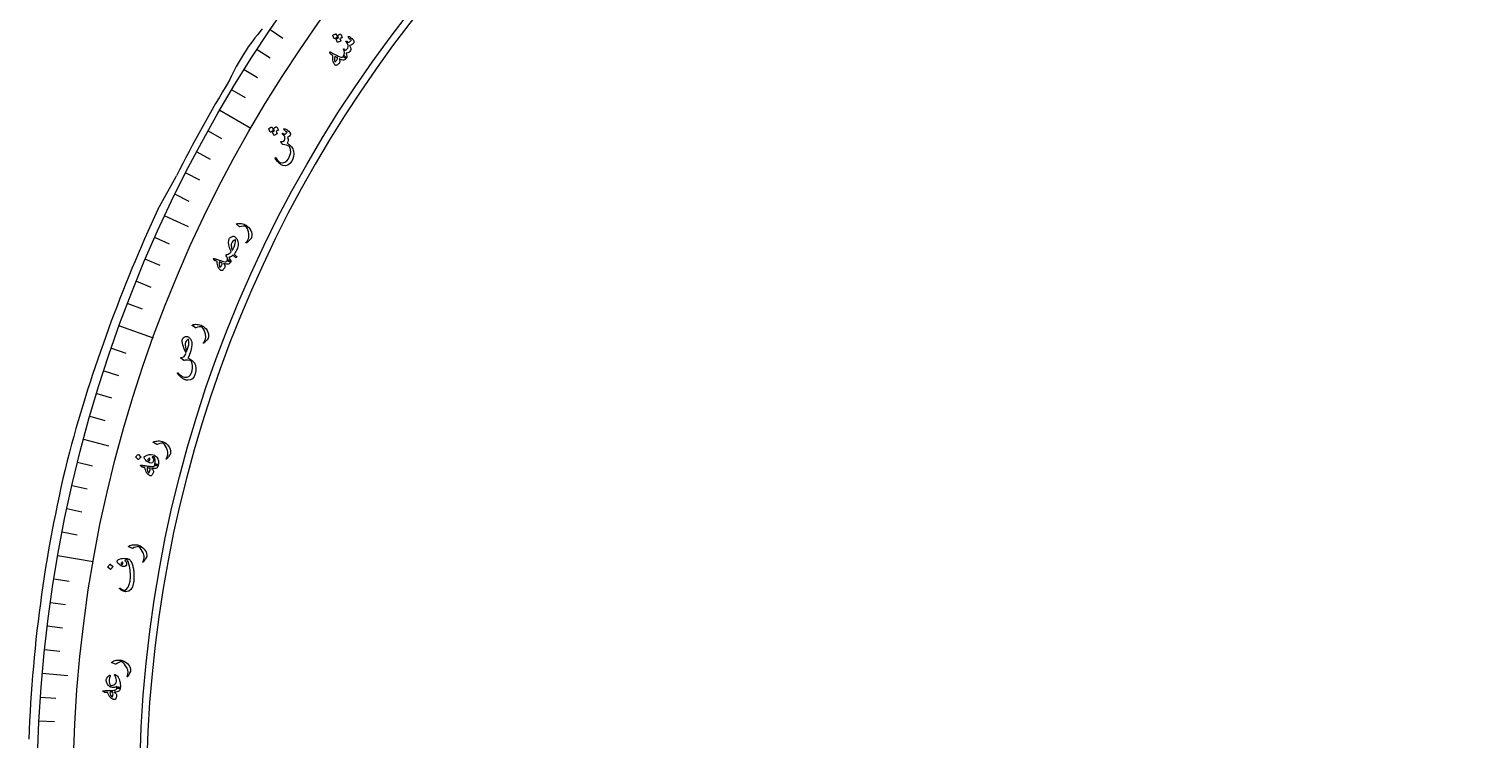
# Model space of a CAD drawing. Header units: millimetres. Extents: x -88 to 88, y -88 to 103.
# Drawn here: x -88.1 to 4.6, y 3.4 to 49 of the extents above; entities that cross this region are included whole.
import ezdxf

# ---------------------------------------------------------------- set-up
doc = ezdxf.new("R2010")
doc.units = ezdxf.units.MM
for name, color, linetype in [('CUT_INNER', 6, 'Continuous'), ('CUT_OUTER', 1, 'Continuous'), ('ENGRAVE', 7, 'Continuous'), ('ENGRAVE_FINE', 8, 'Continuous'), ('TEXT', 5, 'Continuous')]:
    doc.layers.add(name, color=color, linetype=linetype)

msp = doc.modelspace()

# ---------------------------------------------------------------- linework, layer by layer
at = {"layer": 'CUT_INNER'}
msp.add_arc((0, 0), 80.52, 110.390625, 87.539062, dxfattribs=at)
at = {"layer": 'CUT_OUTER'}
msp.add_lwpolyline([(-79.7946, 37.4134), (-78.6213, 39.5306), (-78.6037, 39.5658)], dxfattribs=at)
for centre, radius, start, end in [((-62.9556, 40.2056), 13.4219, 139.078174, 155.784974), ((-0.0157, 0.0083), 87.9822, 148.70461, 153.281499), ((9.8229, -4.1383), 98.7817, 155.124893, 164.754853), ((0.7469, 0.2865), 88.8816, 165.968502, 177.988404)]:
    msp.add_arc(centre, radius, start, end, dxfattribs=at)
at = {"layer": 'ENGRAVE'}
for points in [[(-75.8216, 43.7756), (-73.8264, 42.6237)], [(-79.3483, 37.0007), (-77.8569, 36.3053)], [(-82.2712, 29.9443), (-80.1063, 29.1563)], [(-84.568, 22.6599), (-82.9784, 22.234)], [(-86.2211, 15.2031), (-83.9523, 14.803)], [(-87.218, 7.6306), (-85.5787, 7.4872)]]:
    msp.add_lwpolyline(points, dxfattribs=at)
for radius in [87.5512, 85.2474, 80.9688]:
    msp.add_circle((0, 0), radius, dxfattribs=at)
at = {"layer": 'ENGRAVE_FINE'}
for points in [[(-72.5832, 48.958), (-71.7647, 48.4059)], [(-73.4266, 47.6838), (-72.5985, 47.146)], [(-74.2476, 46.3951), (-73.4103, 45.8718)], [(-75.046, 45.0922), (-74.1997, 44.5837)], [(-76.574, 42.4457), (-75.7104, 41.967)], [(-77.3031, 41.1028), (-76.4313, 40.6393)], [(-78.0087, 39.7474), (-77.1289, 39.2992)], [(-78.6905, 38.3799), (-77.8031, 37.9471)], [(-79.982, 35.6103), (-79.08, 35.2087)], [(-80.5913, 34.209), (-79.6824, 33.8232)], [(-81.1761, 32.7973), (-80.2606, 32.4274)], [(-81.7361, 31.3755), (-80.8143, 31.0217)], [(-82.7813, 28.5039), (-81.8477, 28.1824)], [(-83.2661, 27.0548), (-82.3271, 26.7497)], [(-83.7256, 25.5975), (-82.7814, 25.3088)], [(-84.1596, 24.1324), (-83.2105, 23.8602)], [(-84.9506, 21.1806), (-83.9925, 20.9417)], [(-85.3073, 19.6947), (-84.3452, 19.4726)], [(-85.638, 18.2029), (-84.6722, 17.9976)], [(-85.9426, 16.7056), (-84.9734, 16.5172)], [(-86.4733, 13.696), (-85.4981, 13.5416)], [(-86.6992, 12.1848), (-85.7214, 12.0474)], [(-86.8986, 10.6698), (-85.9186, 10.5495)], [(-87.0716, 9.1516), (-86.0896, 9.0484)], [(-87.3379, 6.1073), (-86.353, 6.0384)], [(-87.4312, 4.5821), (-86.4452, 4.5304)]]:
    msp.add_lwpolyline(points, dxfattribs=at)
at = {"layer": 'TEXT'}
for points in [[(-68.563, 48.5668), (-68.5637, 48.5711), (-68.5627, 48.5757), (-68.5599, 48.5807), (-68.5554, 48.5859), (-68.5339, 48.6007), (-68.512, 48.6143), (-68.4897, 48.6267), (-68.4672, 48.6379), (-68.4442, 48.648), (-68.4204, 48.657), (-68.396, 48.6649), (-68.3707, 48.6717), (-68.363, 48.6723), (-68.3569, 48.671), (-68.3525, 48.6679), (-68.3498, 48.6629), (-68.2665, 48.4573), (-68.2663, 48.4518), (-68.2693, 48.447), (-68.2755, 48.4431), (-68.2849, 48.4399), (-68.293, 48.437), (-68.3054, 48.4323), (-68.3221, 48.4257), (-68.3432, 48.4172), (-68.3688, 48.4066), (-68.3991, 48.3936), (-68.4341, 48.3782), (-68.4738, 48.3604), (-68.4797, 48.3585), (-68.4842, 48.3585), (-68.4872, 48.3607), (-68.4888, 48.3648)], [(-68.2548, 48.5587), (-68.2555, 48.563), (-68.2545, 48.5676), (-68.2518, 48.5725), (-68.2473, 48.5777), (-68.2257, 48.5924), (-68.2038, 48.6059), (-68.1816, 48.6182), (-68.1591, 48.6294), (-68.1361, 48.6394), (-68.1124, 48.6483), (-68.0879, 48.656), (-68.0627, 48.6627), (-68.0563, 48.6629), (-68.051, 48.6612), (-68.0466, 48.6575), (-68.0433, 48.6519), (-67.9602, 48.4463), (-67.9601, 48.4423), (-67.9628, 48.4383), (-67.9685, 48.4346), (-67.9771, 48.431), (-67.9829, 48.4288), (-67.9919, 48.4252), (-68.004, 48.4203), (-68.0194, 48.414), (-68.0379, 48.4064), (-68.0594, 48.3972), (-68.0837, 48.3865), (-68.1111, 48.3743), (-68.0489, 48.2239), (-68.0486, 48.2184), (-68.0516, 48.2136), (-68.0578, 48.2097), (-68.0672, 48.2065), (-68.0752, 48.2037), (-68.0876, 48.199), (-68.1043, 48.1924), (-68.1253, 48.184), (-68.1509, 48.1734), (-68.1811, 48.1605), (-68.216, 48.1452), (-68.2557, 48.1274), (-68.2609, 48.1264), (-68.2649, 48.1271), (-68.2677, 48.1296), (-68.2692, 48.1339), (-68.3438, 48.3354), (-68.3445, 48.3398), (-68.3435, 48.3444), (-68.3408, 48.3493), (-68.3363, 48.3545), (-68.3211, 48.3649), (-68.3056, 48.375), (-68.2898, 48.3846), (-68.2738, 48.3939), (-68.2574, 48.4025), (-68.2406, 48.4103), (-68.2235, 48.4173), (-68.206, 48.4234)], [(-67.5855, 48.5006), (-67.5854, 48.5071), (-67.5807, 48.5115), (-67.5714, 48.5138), (-67.5577, 48.514), (-67.5373, 48.5102), (-67.5117, 48.5), (-67.4809, 48.4833), (-67.4448, 48.4602), (-67.4049, 48.4325), (-67.3679, 48.4027), (-67.3339, 48.3709), (-67.3029, 48.3371), (-67.2479, 48.264), (-67.2146, 48.2027), (-67.2031, 48.1533), (-67.2133, 48.1157), (-67.2677, 48.0485), (-67.3325, 47.9966), (-67.4078, 47.96), (-67.4937, 47.9388), (-67.4462, 47.8486), (-67.4199, 47.7631), (-67.4148, 47.6822), (-67.4309, 47.6058), (-67.4687, 47.5405), (-67.5281, 47.4893), (-67.6091, 47.4521), (-67.7118, 47.4288), (-67.6819, 47.3308), (-67.67, 47.247), (-67.6763, 47.1775), (-67.7008, 47.1222), (-67.7131, 47.1163), (-67.7363, 47.1186), (-67.7702, 47.1291), (-67.8148, 47.1479), (-67.8553, 47.1716), (-67.8801, 47.1963), (-67.8892, 47.222), (-67.8826, 47.2488), (-67.8389, 47.3563), (-67.8231, 47.4662), (-67.8351, 47.5786), (-67.875, 47.6934), (-67.8772, 47.6996), (-67.8779, 47.7052), (-67.8773, 47.7102), (-67.8751, 47.7145), (-67.8713, 47.719), (-67.8668, 47.7222), (-67.8616, 47.7242), (-67.8558, 47.725), (-67.8436, 47.7192), (-67.8283, 47.7019), (-67.8099, 47.673), (-67.7884, 47.6325), (-67.747, 47.6366), (-67.7037, 47.6578), (-67.6585, 47.696), (-67.6114, 47.7513), (-67.5748, 47.8358), (-67.5796, 47.9357), (-67.6257, 48.0512), (-67.7131, 48.1824), (-67.7176, 48.189), (-67.72, 48.1949), (-67.7203, 48.2), (-67.7185, 48.2044), (-67.714, 48.2097), (-67.709, 48.2135), (-67.7036, 48.2159), (-67.6976, 48.2168), (-67.6908, 48.2157), (-67.6848, 48.2137), (-67.6794, 48.2106), (-67.6747, 48.2065), (-67.6048, 48.1265), (-67.5673, 48.1351), (-67.529, 48.1503), (-67.4897, 48.1719), (-67.4495, 48.2001), (-67.4147, 48.2306), (-67.3929, 48.2571), (-67.384, 48.2797), (-67.3882, 48.2984), (-67.4036, 48.3145), (-67.4302, 48.3308), (-67.468, 48.3471), (-67.5172, 48.3636), (-67.527, 48.3738), (-67.5417, 48.4001), (-67.5612, 48.4423), (-67.5855, 48.5006)], [(-68.7613, 47.4888), (-68.7657, 47.5095), (-68.7607, 47.52), (-68.7463, 47.5203), (-68.7226, 47.5103), (-68.7091, 47.503), (-68.6903, 47.4932), (-68.6661, 47.4808), (-68.6366, 47.4659), (-68.6016, 47.4481), (-68.5609, 47.4271), (-68.5146, 47.4029), (-68.4626, 47.3756), (-68.4115, 47.3488), (-68.3658, 47.3247), (-68.3254, 47.3034), (-68.2904, 47.2849), (-68.2609, 47.2693), (-68.2371, 47.2566), (-68.2188, 47.2468), (-68.2062, 47.2401), (-68.1253, 47.1994), (-68.0577, 47.1746), (-68.0034, 47.1657), (-67.9624, 47.1727), (-67.9412, 47.183), (-67.9208, 47.1991), (-67.9013, 47.2211), (-67.8826, 47.2488), (-67.8686, 47.2632), (-67.852, 47.2701), (-67.8327, 47.2695), (-67.8107, 47.2615), (-67.7871, 47.2477), (-67.7651, 47.2312), (-67.7445, 47.212), (-67.7255, 47.1901), (-67.7109, 47.169), (-67.702, 47.1507), (-67.6986, 47.1351), (-67.7008, 47.1222), (-67.7379, 47.07), (-67.779, 47.0313), (-67.8241, 47.0061), (-67.8733, 46.9946), (-67.9321, 46.9969), (-68.0007, 47.0127), (-68.079, 47.0419), (-68.1672, 47.0845), (-68.1384, 47.0224), (-68.1204, 46.9671), (-68.113, 46.9184), (-68.1163, 46.8764), (-68.1269, 46.8477), (-68.1442, 46.8174), (-68.1683, 46.7854), (-68.1991, 46.7516), (-68.2349, 46.7184), (-68.2679, 46.6925), (-68.2981, 46.6739), (-68.3255, 46.6627), (-68.3534, 46.6576), (-68.3782, 46.6586), (-68.4001, 46.6656), (-68.4188, 46.6788), (-68.4392, 46.6996), (-68.46, 46.7255), (-68.481, 46.7564), (-68.5022, 46.7923), (-68.5225, 46.83), (-68.5378, 46.8614), (-68.5481, 46.8863), (-68.5535, 46.9049), (-68.565, 46.9958), (-68.57, 47.0897), (-68.5683, 47.1867), (-68.5599, 47.2867), (-68.6007, 47.3108), (-68.6355, 47.332), (-68.6646, 47.3504), (-68.6877, 47.3658), (-68.7062, 47.3802), (-68.7211, 47.3955), (-68.7323, 47.4117), (-68.7399, 47.4289)], [(-68.4266, 47.2156), (-68.4521, 47.1247), (-68.464, 47.0408), (-68.4623, 46.9642), (-68.4471, 46.8948), (-68.443, 46.8881), (-68.4376, 46.8846), (-68.4308, 46.8842), (-68.4226, 46.887), (-68.399, 46.9019), (-68.3763, 46.9201), (-68.3546, 46.9416), (-68.3338, 46.9663), (-68.3139, 46.9943), (-68.295, 47.0254), (-68.2769, 47.0599), (-68.2598, 47.0976), (-68.2579, 47.1039), (-68.257, 47.1114), (-68.2573, 47.12), (-68.2586, 47.1297), (-68.276, 47.1399), (-68.2945, 47.1503), (-68.3139, 47.1608), (-68.3344, 47.1715), (-68.3559, 47.1823), (-68.3784, 47.1933), (-68.402, 47.2044), (-68.4266, 47.2156)], [(-72.674, 42.5731), (-72.6751, 42.5773), (-72.6745, 42.582), (-72.6722, 42.5872), (-72.6682, 42.5928), (-72.6479, 42.6094), (-72.6272, 42.6249), (-72.6062, 42.6393), (-72.5847, 42.6524), (-72.5626, 42.6645), (-72.5397, 42.6756), (-72.5159, 42.6856), (-72.4913, 42.6946), (-72.4836, 42.6958), (-72.4775, 42.6951), (-72.4728, 42.6924), (-72.4697, 42.6877), (-72.3691, 42.4897), (-72.3684, 42.4842), (-72.371, 42.4792), (-72.3769, 42.4747), (-72.386, 42.4707), (-72.3938, 42.4672), (-72.4058, 42.4614), (-72.4219, 42.4533), (-72.4422, 42.443), (-72.4668, 42.4302), (-72.4959, 42.4146), (-72.5295, 42.3961), (-72.5676, 42.3749), (-72.5733, 42.3724), (-72.5777, 42.3721), (-72.5809, 42.374), (-72.5828, 42.378)], [(-72.3661, 42.5919), (-72.3672, 42.5962), (-72.3666, 42.6009), (-72.3643, 42.606), (-72.3603, 42.6116), (-72.34, 42.6281), (-72.3193, 42.6435), (-72.2983, 42.6577), (-72.2768, 42.6708), (-72.2547, 42.6828), (-72.2318, 42.6938), (-72.208, 42.7037), (-72.1835, 42.7126), (-72.1771, 42.7133), (-72.1716, 42.7121), (-72.167, 42.7088), (-72.1632, 42.7034), (-72.0628, 42.5056), (-72.0623, 42.5015), (-72.0648, 42.4974), (-72.0701, 42.4932), (-72.0784, 42.4888), (-72.0839, 42.4861), (-72.0926, 42.4817), (-72.1043, 42.4757), (-72.1191, 42.4682), (-72.1369, 42.4589), (-72.1575, 42.4479), (-72.1809, 42.4351), (-72.2071, 42.4205), (-72.1322, 42.2758), (-72.1315, 42.2703), (-72.1341, 42.2654), (-72.1399, 42.2609), (-72.149, 42.2569), (-72.1568, 42.2533), (-72.1687, 42.2476), (-72.1848, 42.2396), (-72.2051, 42.2293), (-72.2297, 42.2165), (-72.2587, 42.201), (-72.2922, 42.1826), (-72.3302, 42.1615), (-72.3353, 42.16), (-72.3394, 42.1603), (-72.3424, 42.1626), (-72.3442, 42.1667), (-72.4358, 42.3613), (-72.4369, 42.3656), (-72.4363, 42.3703), (-72.434, 42.3754), (-72.43, 42.381), (-72.4157, 42.3928), (-72.4011, 42.4042), (-72.3862, 42.4152), (-72.371, 42.4258), (-72.3553, 42.4359), (-72.3393, 42.4451), (-72.3228, 42.4536), (-72.3059, 42.4612)], [(-71.7124, 42.5373), (-71.7194, 42.5465), (-71.7232, 42.5552), (-71.7237, 42.5634), (-71.7209, 42.5711), (-71.7145, 42.5794), (-71.7069, 42.5851), (-71.6979, 42.5882), (-71.6875, 42.5887), (-71.6539, 42.5851), (-71.616, 42.5743), (-71.5738, 42.5562), (-71.5273, 42.5308), (-71.4557, 42.482), (-71.3934, 42.4261), (-71.3402, 42.3632), (-71.2962, 42.2933), (-71.2876, 42.2732), (-71.283, 42.254), (-71.2825, 42.2359), (-71.2861, 42.2187), (-71.3134, 42.165), (-71.3554, 42.1147), (-71.4122, 42.0678), (-71.4838, 42.0241), (-71.4417, 41.9272), (-71.4299, 41.835), (-71.4485, 41.7475), (-71.4974, 41.6646), (-71.4541, 41.6358), (-71.4133, 41.6067), (-71.3748, 41.5775), (-71.3388, 41.5481), (-71.305, 41.5184), (-71.273, 41.4882), (-71.2429, 41.4575), (-71.2147, 41.4263), (-71.1671, 41.3644), (-71.1294, 41.2963), (-71.1017, 41.222), (-71.0839, 41.1416), (-71.0722, 40.9712), (-71.0888, 40.8079), (-71.1336, 40.6516), (-71.2068, 40.5022), (-71.3214, 40.3522), (-71.4527, 40.2564), (-71.6008, 40.2149), (-71.766, 40.2277), (-71.8178, 40.2459), (-71.8744, 40.2758), (-71.9357, 40.3175), (-72.0016, 40.371), (-72.0703, 40.436), (-72.1375, 40.5112), (-72.2031, 40.5965), (-72.2673, 40.692), (-72.2709, 40.6988), (-72.2724, 40.7055), (-72.2719, 40.7121), (-72.2693, 40.7186), (-72.2653, 40.7243), (-72.2608, 40.7286), (-72.2556, 40.7315), (-72.2498, 40.733), (-72.243, 40.7324), (-72.2368, 40.7299), (-72.2312, 40.7257), (-72.2262, 40.7198), (-72.1394, 40.5953), (-72.0621, 40.5033), (-71.9946, 40.4436), (-71.9368, 40.4161), (-71.7839, 40.4009), (-71.6471, 40.4353), (-71.5264, 40.5191), (-71.4215, 40.6524), (-71.3183, 40.8634), (-71.2714, 41.0654), (-71.2809, 41.2588), (-71.3469, 41.4437), (-71.4325, 41.4929), (-71.5308, 41.5314), (-71.6417, 41.559), (-71.7653, 41.5758), (-71.7785, 41.5765), (-71.7891, 41.5789), (-71.7973, 41.5832), (-71.8031, 41.5892), (-71.8202, 41.6144), (-71.8362, 41.6382), (-71.851, 41.6607), (-71.8646, 41.6818), (-71.8769, 41.7013), (-71.8874, 41.7192), (-71.8962, 41.7354), (-71.9034, 41.7499), (-71.9057, 41.7571), (-71.905, 41.763), (-71.9012, 41.7674), (-71.8943, 41.7703), (-71.8899, 41.7713), (-71.8832, 41.7724), (-71.8743, 41.7736), (-71.8631, 41.775), (-71.85, 41.7763), (-71.8349, 41.7771), (-71.8179, 41.7776), (-71.799, 41.7776), (-71.7621, 41.7786), (-71.7342, 41.7813), (-71.7153, 41.7856), (-71.7054, 41.7916), (-71.6685, 41.8442), (-71.6456, 41.905), (-71.6368, 41.974), (-71.6419, 42.0513), (-71.6551, 42.086), (-71.6843, 42.1298), (-71.7295, 42.1827), (-71.7909, 42.2447), (-71.7967, 42.2507), (-71.8004, 42.2576), (-71.8022, 42.2654), (-71.802, 42.2743), (-71.8007, 42.2819), (-71.798, 42.2884), (-71.7938, 42.2936), (-71.7882, 42.2977), (-71.7702, 42.298), (-71.7435, 42.2864), (-71.7081, 42.2628), (-71.664, 42.2274), (-71.6125, 42.2548), (-71.5682, 42.2904), (-71.5312, 42.3343), (-71.5014, 42.3864), (-71.5173, 42.3949), (-71.531, 42.4003), (-71.5427, 42.4027), (-71.5522, 42.4021), (-71.5617, 42.4005), (-71.5699, 42.4011), (-71.5769, 42.4038), (-71.5826, 42.4087)], [(-74.7583, 36.4533), (-74.7617, 36.4565), (-74.7642, 36.4596), (-74.7656, 36.4625), (-74.7661, 36.4654), (-74.7636, 36.4719), (-74.7572, 36.4781), (-74.7467, 36.4842), (-74.7322, 36.49), (-74.6645, 36.507), (-74.592, 36.5148), (-74.5148, 36.5133), (-74.4329, 36.5026), (-74.3481, 36.484), (-74.268, 36.4587), (-74.1925, 36.4267), (-74.1216, 36.3882), (-74.0359, 36.3219), (-73.9602, 36.245), (-73.8945, 36.1574), (-73.8388, 36.0592), (-73.7963, 35.9537), (-73.7725, 35.8454), (-73.7675, 35.7341), (-73.7812, 35.6198), (-73.7882, 35.5908), (-73.7994, 35.5638), (-73.8147, 35.5388), (-73.8341, 35.5158), (-73.8847, 35.4655), (-73.9308, 35.4203), (-73.9726, 35.3802), (-74.01, 35.3452), (-74.043, 35.3155), (-74.0716, 35.2913), (-74.0956, 35.2725), (-74.1152, 35.2591), (-74.1203, 35.2569), (-74.125, 35.2557), (-74.1291, 35.2556), (-74.1327, 35.2567), (-74.1368, 35.2591), (-74.1402, 35.2623), (-74.143, 35.2661), (-74.1451, 35.2707), (-74.146, 35.2756), (-74.1451, 35.2808), (-74.1424, 35.2861), (-74.1379, 35.2915), (-74.1097, 35.3243), (-74.0842, 35.3563), (-74.0612, 35.3875), (-74.0408, 35.4179), (-74.0228, 35.4478), (-74.0072, 35.4774), (-73.9938, 35.5068), (-73.9828, 35.536), (-73.9739, 35.5661), (-73.9669, 35.5982), (-73.9617, 35.6325), (-73.9584, 35.6689), (-73.9572, 35.7074), (-73.9581, 35.7482), (-73.9611, 35.7912), (-73.9663, 35.8365), (-73.9897, 35.968), (-74.0257, 36.0886), (-74.0745, 36.1983), (-74.1361, 36.2971), (-74.1416, 36.3042), (-74.1489, 36.3101), (-74.1582, 36.315), (-74.1694, 36.3188), (-74.2427, 36.326), (-74.3295, 36.3234), (-74.4296, 36.3108), (-74.5431, 36.2881), (-74.5497, 36.2879), (-74.5552, 36.2886), (-74.5596, 36.29), (-74.563, 36.2923)], [(-75.2212, 35.5229), (-75.2003, 35.5553), (-75.168, 35.5878), (-75.1245, 35.6205), (-75.0697, 35.6531), (-75.0138, 35.6781), (-74.9641, 35.6889), (-74.9204, 35.6855), (-74.8828, 35.6679), (-74.8495, 35.6405), (-74.8144, 35.6054), (-74.7775, 35.5626), (-74.7388, 35.5123), (-74.7046, 35.4633), (-74.6794, 35.4236), (-74.6629, 35.3933), (-74.6554, 35.3722), (-74.6416, 35.2326), (-74.6538, 35.0858), (-74.6919, 34.9317), (-74.7559, 34.7702), (-74.7713, 34.7384), (-74.7877, 34.7074), (-74.8051, 34.6772), (-74.8235, 34.6478), (-74.8426, 34.6193), (-74.8624, 34.5916), (-74.8826, 34.565), (-74.9035, 34.5392), (-74.8876, 34.5193), (-74.8564, 34.4885), (-74.8098, 34.447), (-74.7478, 34.3948), (-74.7364, 34.3832), (-74.7326, 34.3704), (-74.7365, 34.3564), (-74.7481, 34.3412), (-74.7628, 34.3305), (-74.7783, 34.3255), (-74.7946, 34.3263), (-74.8116, 34.3327), (-74.8304, 34.3459), (-74.8497, 34.3603), (-74.8694, 34.3759), (-74.8896, 34.3928), (-74.9101, 34.4109), (-74.9305, 34.4304), (-74.9511, 34.4513), (-74.9717, 34.4736), (-75.0234, 34.431), (-75.0762, 34.3962), (-75.1301, 34.3694), (-75.1852, 34.3504), (-75.2028, 34.3454), (-75.2164, 34.3397), (-75.226, 34.3331), (-75.2316, 34.3257), (-75.2327, 34.3181), (-75.2299, 34.3087), (-75.2231, 34.2976), (-75.2125, 34.2846), (-75.1589, 34.2205), (-75.1263, 34.162), (-75.1149, 34.109), (-75.1246, 34.0617), (-75.1287, 34.0567), (-75.136, 34.0528), (-75.1466, 34.05), (-75.1603, 34.0483), (-75.2068, 34.0517), (-75.2447, 34.0589), (-75.2741, 34.0701), (-75.295, 34.0851), (-75.3107, 34.1036), (-75.3212, 34.1212), (-75.3264, 34.1377), (-75.3263, 34.1531), (-75.3219, 34.2183), (-75.3344, 34.2856), (-75.3639, 34.3548), (-75.4103, 34.4262), (-75.419, 34.4408), (-75.4232, 34.4557), (-75.4228, 34.4709), (-75.4179, 34.4865), (-75.4085, 34.5014), (-75.3957, 34.5128), (-75.3795, 34.5206), (-75.3598, 34.5248), (-75.2887, 34.5426), (-75.22, 34.5756), (-75.1538, 34.6239), (-75.0899, 34.6873), (-75.1195, 34.7598), (-75.1461, 34.8297), (-75.1698, 34.8969), (-75.1907, 34.9616), (-75.2342, 35.1413), (-75.2537, 35.2948), (-75.2494, 35.4221), (-75.2212, 35.5229)], [(-74.8367, 35.4609), (-74.9174, 35.4192), (-74.9837, 35.3658), (-75.0357, 35.3009), (-75.0733, 35.2245), (-75.0819, 35.1857), (-75.0848, 35.1348), (-75.0822, 35.0718), (-75.0739, 34.9967), (-75.0683, 34.9577), (-75.0627, 34.9217), (-75.057, 34.8887), (-75.0512, 34.8588), (-75.0452, 34.8318), (-75.0389, 34.8078), (-75.0323, 34.7866), (-75.0254, 34.7683), (-74.9853, 34.836), (-74.9451, 34.9191), (-74.9047, 35.0176), (-74.864, 35.1317), (-74.8299, 35.2436), (-74.8104, 35.3337), (-74.8056, 35.4018), (-74.8155, 35.4481), (-74.8186, 35.4559), (-74.8232, 35.4606), (-74.8292, 35.4623), (-74.8367, 35.4609)], [(-76.234, 34.2298), (-76.2421, 34.2494), (-76.2391, 34.2606), (-76.225, 34.2635), (-76.1998, 34.2579), (-76.1852, 34.2532), (-76.1649, 34.247), (-76.1389, 34.2392), (-76.1072, 34.2299), (-76.0695, 34.2187), (-76.0258, 34.2054), (-75.9758, 34.1901), (-75.9197, 34.1726), (-75.8646, 34.1555), (-75.8153, 34.1402), (-75.7717, 34.1266), (-75.7339, 34.1147), (-75.7021, 34.1047), (-75.6763, 34.0965), (-75.6566, 34.0903), (-75.643, 34.0859), (-75.5561, 34.0605), (-75.4851, 34.0484), (-75.4301, 34.0495), (-75.391, 34.0639), (-75.372, 34.0779), (-75.3549, 34.0974), (-75.3397, 34.1225), (-75.3263, 34.1531), (-75.3152, 34.1698), (-75.3001, 34.1796), (-75.281, 34.1826), (-75.258, 34.1787), (-75.2323, 34.1694), (-75.2076, 34.1572), (-75.1839, 34.142), (-75.1612, 34.124), (-75.143, 34.1058), (-75.1309, 34.0894), (-75.1247, 34.0747), (-75.1246, 34.0617), (-75.1516, 34.0035), (-75.185, 33.958), (-75.2248, 33.9251), (-75.2711, 33.9048), (-75.3293, 33.8965), (-75.3996, 33.8995), (-75.482, 33.914), (-75.5764, 33.9399), (-75.5369, 33.8841), (-75.5091, 33.833), (-75.493, 33.7865), (-75.4887, 33.7445), (-75.4939, 33.7144), (-75.5054, 33.6815), (-75.5232, 33.6456), (-75.5474, 33.6068), (-75.5766, 33.5676), (-75.6044, 33.5362), (-75.6307, 33.5124), (-75.6556, 33.4964), (-75.6821, 33.4864), (-75.7067, 33.4828), (-75.7294, 33.4858), (-75.7503, 33.4954), (-75.7742, 33.5121), (-75.7992, 33.5338), (-75.8255, 33.5604), (-75.8529, 33.5919), (-75.8797, 33.6253), (-75.9004, 33.6533), (-75.9151, 33.676), (-75.9237, 33.6933), (-75.9516, 33.7806), (-75.9735, 33.872), (-75.9894, 33.9677), (-75.9993, 34.0675), (-76.0437, 34.0839), (-76.0819, 34.0985), (-76.1138, 34.1112), (-76.1394, 34.1222), (-76.1601, 34.133), (-76.1775, 34.1454), (-76.1915, 34.1593), (-76.2021, 34.1747)], [(-75.8553, 34.0219), (-75.8639, 33.9278), (-75.8604, 33.8432), (-75.8448, 33.7681), (-75.8172, 33.7026), (-75.8121, 33.6968), (-75.8061, 33.6943), (-75.7993, 33.6952), (-75.7917, 33.6994), (-75.7713, 33.7184), (-75.7523, 33.7404), (-75.7348, 33.7654), (-75.7188, 33.7935), (-75.7043, 33.8246), (-75.6914, 33.8587), (-75.6799, 33.8959), (-75.6699, 33.936), (-75.6691, 33.9426), (-75.6696, 33.9501), (-75.6714, 33.9585), (-75.6745, 33.9678), (-75.6935, 33.9747), (-75.7135, 33.9816), (-75.7346, 33.9884), (-75.7566, 33.9952), (-75.7797, 34.0019), (-75.8039, 34.0086), (-75.8291, 34.0153), (-75.8553, 34.0219)], [(-77.5911, 29.9544), (-77.5948, 29.9573), (-77.5975, 29.9602), (-77.5992, 29.963), (-77.5999, 29.9658), (-77.598, 29.9725), (-77.5921, 29.9793), (-77.5821, 29.9862), (-77.5682, 29.9932), (-77.5022, 30.0159), (-77.4306, 30.0298), (-77.3536, 30.035), (-77.271, 30.0313), (-77.185, 30.0199), (-77.103, 30.0015), (-77.0251, 29.9761), (-76.9512, 29.9438), (-76.8602, 29.885), (-76.7782, 29.8148), (-76.7053, 29.7331), (-76.6414, 29.6401), (-76.59, 29.5386), (-76.5571, 29.4326), (-76.5427, 29.3222), (-76.5466, 29.2072), (-76.5511, 29.1777), (-76.5599, 29.1499), (-76.573, 29.1236), (-76.5904, 29.099), (-76.6365, 29.0446), (-76.6787, 28.9956), (-76.7169, 28.9521), (-76.7512, 28.9141), (-76.7815, 28.8817), (-76.8079, 28.8551), (-76.8302, 28.8343), (-76.8486, 28.8194), (-76.8535, 28.8167), (-76.8581, 28.8151), (-76.8622, 28.8147), (-76.8658, 28.8154), (-76.8701, 28.8175), (-76.8738, 28.8204), (-76.8769, 28.824), (-76.8794, 28.8283), (-76.8807, 28.8332), (-76.8802, 28.8384), (-76.878, 28.8439), (-76.874, 28.8497), (-76.8488, 28.8848), (-76.826, 28.9188), (-76.8057, 28.9519), (-76.788, 28.9839), (-76.7726, 29.0152), (-76.7596, 29.0461), (-76.7488, 29.0765), (-76.7403, 29.1065), (-76.734, 29.1372), (-76.7297, 29.1699), (-76.7275, 29.2045), (-76.7273, 29.241), (-76.7294, 29.2795), (-76.7337, 29.32), (-76.7404, 29.3626), (-76.7494, 29.4073), (-76.7839, 29.5363), (-76.8301, 29.6534), (-76.8881, 29.7586), (-76.9579, 29.8518), (-76.9639, 29.8584), (-76.9717, 29.8637), (-76.9814, 29.8678), (-76.9928, 29.8706), (-77.0665, 29.8715), (-77.1527, 29.8615), (-77.2514, 29.8404), (-77.3626, 29.8082), (-77.3692, 29.8074), (-77.3747, 29.8076), (-77.3793, 29.8087), (-77.3828, 29.8107)], [(-78.2205, 29.0853), (-78.1786, 29.1618), (-78.1151, 29.2164), (-78.0303, 29.249), (-77.9241, 29.2596), (-77.888, 29.2517), (-77.8511, 29.2335), (-77.8134, 29.2052), (-77.775, 29.1668), (-77.7394, 29.1258), (-77.7104, 29.09), (-77.6881, 29.0593), (-77.6724, 29.0337), (-77.627, 28.9019), (-77.613, 28.7415), (-77.6304, 28.5523), (-77.6788, 28.3341), (-77.7183, 28.2067), (-77.7643, 28.0878), (-77.8168, 27.9775), (-77.8759, 27.8757), (-77.7152, 27.7892), (-77.5904, 27.7073), (-77.5016, 27.6299), (-77.4487, 27.557), (-77.3854, 27.3929), (-77.3553, 27.2215), (-77.3585, 27.0428), (-77.3948, 26.8566), (-77.4683, 26.6729), (-77.5741, 26.5422), (-77.7126, 26.4646), (-77.8839, 26.4399), (-77.9087, 26.4413), (-77.9342, 26.4441), (-77.9602, 26.4484), (-77.9869, 26.4543), (-78.014, 26.4618), (-78.0412, 26.4714), (-78.0686, 26.4829), (-78.0961, 26.4964), (-78.1442, 26.5218), (-78.1909, 26.5493), (-78.236, 26.5789), (-78.2796, 26.6105), (-78.3215, 26.6441), (-78.3618, 26.6793), (-78.4003, 26.7163), (-78.4371, 26.755), (-78.4517, 26.7716), (-78.4655, 26.7877), (-78.4785, 26.8035), (-78.4907, 26.8188), (-78.5021, 26.8335), (-78.5128, 26.8474), (-78.5227, 26.8607), (-78.5319, 26.8732), (-78.5367, 26.8815), (-78.5388, 26.8892), (-78.5381, 26.8963), (-78.5348, 26.9028), (-78.5295, 26.9092), (-78.524, 26.9134), (-78.5182, 26.9157), (-78.5121, 26.9159), (-78.5058, 26.9144), (-78.4993, 26.9115), (-78.4926, 26.9072), (-78.4857, 26.9016), (-78.4658, 26.8758), (-78.443, 26.8499), (-78.4172, 26.824), (-78.3885, 26.7981), (-78.3128, 26.7385), (-78.2381, 26.6923), (-78.1643, 26.6593), (-78.0915, 26.6397), (-77.9415, 26.6368), (-77.8163, 26.6819), (-77.7159, 26.7749), (-77.64, 26.9159), (-77.5967, 27.0625), (-77.5751, 27.2122), (-77.5752, 27.3652), (-77.5971, 27.5216), (-77.6115, 27.5716), (-77.6339, 27.6183), (-77.6643, 27.6618), (-77.7028, 27.7019), (-77.7083, 27.707), (-77.7158, 27.7111), (-77.7253, 27.7143), (-77.7367, 27.7166), (-77.8477, 27.7332), (-77.9481, 27.7392), (-78.038, 27.7345), (-78.1172, 27.7191), (-78.132, 27.7157), (-78.1441, 27.715), (-78.1537, 27.7169), (-78.1608, 27.7215), (-78.3254, 27.861), (-78.3361, 27.8764), (-78.3384, 27.8886), (-78.3325, 27.8974), (-78.3183, 27.903), (-78.1416, 27.9368), (-78.1034, 27.9749), (-78.0658, 28.028), (-78.0286, 28.0958), (-77.9919, 28.1786), (-78.0536, 28.315), (-78.1078, 28.4492), (-78.1543, 28.5813), (-78.1934, 28.7113), (-78.2212, 28.8322), (-78.235, 28.9348), (-78.2347, 29.0192), (-78.2205, 29.0853)], [(-77.8369, 29.0715), (-77.9173, 29.0207), (-77.9774, 28.9587), (-78.0174, 28.8854), (-78.0371, 28.8011), (-78.0385, 28.7024), (-78.0246, 28.5836), (-77.9952, 28.4449), (-77.9502, 28.2865), (-77.8662, 28.5146), (-77.8192, 28.7214), (-77.8094, 28.9069), (-77.8369, 29.0715)], [(-80.0882, 22.4394), (-80.0921, 22.4419), (-80.0951, 22.4445), (-80.0971, 22.4472), (-80.0981, 22.4499), (-80.0968, 22.4567), (-80.0915, 22.464), (-80.0823, 22.4719), (-80.0691, 22.4802), (-80.0055, 22.5091), (-79.9356, 22.5297), (-79.8594, 22.5421), (-79.7769, 22.5463), (-79.6902, 22.5432), (-79.6068, 22.5327), (-79.5268, 22.5148), (-79.4502, 22.4896), (-79.354, 22.4398), (-79.2657, 22.3777), (-79.1853, 22.3034), (-79.1129, 22.2168), (-79.0521, 22.1206), (-79.0093, 22.0183), (-78.9844, 21.9097), (-78.9774, 21.7949), (-78.9791, 21.7651), (-78.9852, 21.7365), (-78.9957, 21.7092), (-79.0107, 21.683), (-79.0514, 21.6245), (-79.0887, 21.5717), (-79.1226, 21.5248), (-79.1532, 21.4837), (-79.1803, 21.4485), (-79.204, 21.4196), (-79.2243, 21.3967), (-79.2411, 21.3801), (-79.2458, 21.3769), (-79.2501, 21.375), (-79.2542, 21.3742), (-79.2579, 21.3745), (-79.2624, 21.3762), (-79.2663, 21.3787), (-79.2698, 21.382), (-79.2726, 21.3861), (-79.2744, 21.3908), (-79.2744, 21.396), (-79.2727, 21.4017), (-79.2693, 21.4079), (-79.2475, 21.4452), (-79.2281, 21.4813), (-79.2111, 21.5161), (-79.1964, 21.5497), (-79.1841, 21.5823), (-79.1741, 21.6142), (-79.1662, 21.6455), (-79.1606, 21.6762), (-79.1573, 21.7074), (-79.1561, 21.7403), (-79.1572, 21.775), (-79.1605, 21.8113), (-79.1662, 21.8495), (-79.1744, 21.8894), (-79.1851, 21.9312), (-79.1983, 21.9748), (-79.2449, 22.1), (-79.302, 22.2121), (-79.3698, 22.3113), (-79.4481, 22.3974), (-79.4547, 22.4034), (-79.463, 22.408), (-79.473, 22.4111), (-79.4847, 22.4128), (-79.5581, 22.4068), (-79.643, 22.3886), (-79.7392, 22.3582), (-79.8469, 22.3156), (-79.8533, 22.3142), (-79.8588, 22.3138), (-79.8635, 22.3145), (-79.8671, 22.3161)], [(-81.2103, 21.5138), (-81.2125, 21.5176), (-81.2132, 21.5223), (-81.2123, 21.5278), (-81.21, 21.5343), (-81.1788, 21.5762), (-81.1442, 21.6142), (-81.1061, 21.6483), (-81.0646, 21.6787), (-81.0588, 21.6811), (-81.0536, 21.6815), (-81.049, 21.6798), (-81.0449, 21.676), (-80.8943, 21.5148), (-80.8911, 21.5095), (-80.8915, 21.5038), (-80.8955, 21.4978), (-80.903, 21.4915), (-80.9096, 21.486), (-80.9196, 21.4772), (-80.9329, 21.4652), (-80.9497, 21.4499), (-80.97, 21.431), (-80.9939, 21.4082), (-81.0213, 21.3815), (-81.0522, 21.351), (-81.0571, 21.3471), (-81.0613, 21.3456), (-81.0648, 21.3466), (-81.0678, 21.3499)], [(-80.6746, 21.5077), (-80.6678, 21.5235), (-80.6558, 21.5399), (-80.6386, 21.5567), (-80.6161, 21.5741), (-80.4921, 21.6409), (-80.3633, 21.6758), (-80.2295, 21.6789), (-80.091, 21.6502), (-80.022, 21.6237), (-79.9627, 21.592), (-79.9131, 21.5549), (-79.8733, 21.5125), (-79.8001, 21.3905), (-79.7592, 21.2605), (-79.7505, 21.1225), (-79.774, 20.9763), (-79.7812, 20.9628), (-79.7947, 20.9533), (-79.8145, 20.9475), (-79.8406, 20.9457), (-79.8546, 20.9461), (-79.8687, 20.9477), (-79.8828, 20.9503), (-79.8969, 20.9541), (-79.9107, 20.9586), (-79.9237, 20.9634), (-79.9361, 20.9684), (-79.9477, 20.9738), (-79.9672, 20.9857), (-79.9804, 20.9995), (-79.9874, 21.0151), (-79.9882, 21.0326), (-79.9703, 21.1767), (-79.973, 21.3067), (-79.9965, 21.4226), (-80.0408, 21.5245), (-80.0753, 21.5295), (-80.1032, 21.5317), (-80.1245, 21.5313), (-80.1392, 21.528), (-80.1525, 21.523), (-80.1618, 21.5175), (-80.1671, 21.5116), (-80.1683, 21.5053), (-80.168, 21.5005), (-80.1668, 21.4966), (-80.1648, 21.4933), (-80.162, 21.4908), (-80.1211, 21.4553), (-80.0924, 21.4174), (-80.0758, 21.377), (-80.0714, 21.3341), (-80.0926, 21.2188), (-80.144, 21.1492), (-80.2255, 21.1254), (-80.3372, 21.1473), (-80.3978, 21.1735), (-80.4582, 21.2098), (-80.5185, 21.2564), (-80.5786, 21.3132), (-80.6283, 21.3695), (-80.6608, 21.4207), (-80.6763, 21.4668), (-80.6746, 21.5077)], [(-80.4387, 21.3605), (-80.4383, 21.335), (-80.4256, 21.3116), (-80.4005, 21.2905), (-80.363, 21.2715), (-80.3567, 21.2699), (-80.3522, 21.2692), (-80.3493, 21.2693), (-80.3481, 21.2701), (-80.336, 21.2925), (-80.3264, 21.316), (-80.3194, 21.3404), (-80.3151, 21.3659), (-80.3138, 21.389), (-80.3157, 21.4088), (-80.3207, 21.4253), (-80.3288, 21.4385), (-80.3742, 21.4218), (-80.4076, 21.4033), (-80.4291, 21.3828), (-80.4387, 21.3605)], [(-80.896, 20.9559), (-80.9072, 20.9739), (-80.9061, 20.9855), (-80.8927, 20.9906), (-80.8669, 20.9894), (-80.8518, 20.9872), (-80.8307, 20.9845), (-80.8038, 20.9812), (-80.7709, 20.9773), (-80.7319, 20.9726), (-80.6865, 20.9669), (-80.6347, 20.9601), (-80.5765, 20.9523), (-80.5193, 20.9447), (-80.4681, 20.9378), (-80.4229, 20.9317), (-80.3837, 20.9263), (-80.3506, 20.9218), (-80.3238, 20.9181), (-80.3033, 20.9152), (-80.2892, 20.9132), (-80.1992, 20.9028), (-80.1272, 20.9027), (-80.0732, 20.9131), (-80.0371, 20.9338), (-80.0207, 20.9507), (-80.0071, 20.9729), (-79.9963, 21.0002), (-79.9882, 21.0326), (-79.9801, 21.0509), (-79.9668, 21.0631), (-79.9485, 21.0693), (-79.9251, 21.0693), (-79.8983, 21.0644), (-79.8719, 21.0565), (-79.846, 21.0456), (-79.8205, 21.0316), (-79.7996, 21.0167), (-79.7849, 21.0026), (-79.7764, 20.9891), (-79.774, 20.9763), (-79.7909, 20.9145), (-79.8162, 20.864), (-79.8499, 20.8249), (-79.8921, 20.7971), (-79.9481, 20.7791), (-80.018, 20.7703), (-80.1016, 20.7708), (-80.199, 20.7805), (-80.1507, 20.7321), (-80.1147, 20.6863), (-80.0911, 20.6432), (-80.0798, 20.6026), (-80.0798, 20.572), (-80.0856, 20.5376), (-80.0972, 20.4992), (-80.1145, 20.457), (-80.1367, 20.4134), (-80.1588, 20.3777), (-80.1808, 20.3499), (-80.2027, 20.33), (-80.2271, 20.3156), (-80.2508, 20.308), (-80.2737, 20.3071), (-80.2959, 20.313), (-80.3222, 20.3256), (-80.3505, 20.3427), (-80.3809, 20.3645), (-80.4132, 20.391), (-80.4452, 20.4194), (-80.4703, 20.4436), (-80.4886, 20.4635), (-80.5, 20.4791), (-80.5422, 20.5604), (-80.5791, 20.6469), (-80.6108, 20.7386), (-80.6374, 20.8353), (-80.6839, 20.844), (-80.7239, 20.852), (-80.7575, 20.8592), (-80.7846, 20.8657), (-80.8069, 20.8729), (-80.8261, 20.8822), (-80.8422, 20.8935), (-80.8552, 20.907)], [(-80.4877, 20.8145), (-80.4804, 20.7203), (-80.4627, 20.6375), (-80.4348, 20.5661), (-80.3966, 20.5061), (-80.3906, 20.5013), (-80.3843, 20.4998), (-80.3777, 20.5018), (-80.371, 20.5072), (-80.3539, 20.5294), (-80.3389, 20.5543), (-80.3259, 20.5819), (-80.3149, 20.6122), (-80.3058, 20.6453), (-80.2987, 20.6811), (-80.2936, 20.7197), (-80.2905, 20.761), (-80.2909, 20.7676), (-80.2926, 20.7749), (-80.2958, 20.7828), (-80.3004, 20.7915), (-80.3203, 20.7951), (-80.3412, 20.7986), (-80.3631, 20.8018), (-80.386, 20.8047), (-80.4099, 20.8075), (-80.4348, 20.8101), (-80.4607, 20.8124), (-80.4877, 20.8145)], [(-81.6678, 15.7484), (-81.672, 15.7506), (-81.6751, 15.753), (-81.6773, 15.7554), (-81.6785, 15.758), (-81.6778, 15.765), (-81.6732, 15.7727), (-81.6646, 15.7813), (-81.6522, 15.7906), (-81.5912, 15.8247), (-81.5233, 15.8511), (-81.4483, 15.8697), (-81.3664, 15.8807), (-81.2797, 15.8848), (-81.1958, 15.8812), (-81.1146, 15.87), (-81.0361, 15.8512), (-80.9361, 15.8095), (-80.843, 15.7549), (-80.7568, 15.6874), (-80.6774, 15.6071), (-80.6089, 15.5163), (-80.5578, 15.4179), (-80.5241, 15.3117), (-80.5076, 15.1979), (-80.5068, 15.168), (-80.5105, 15.1391), (-80.5188, 15.1109), (-80.5316, 15.0836), (-80.5673, 15.0219), (-80.6001, 14.9662), (-80.63, 14.9167), (-80.657, 14.8732), (-80.6812, 14.8359), (-80.7024, 14.8051), (-80.7207, 14.7807), (-80.7361, 14.7627), (-80.7405, 14.7592), (-80.7447, 14.7568), (-80.7487, 14.7557), (-80.7524, 14.7558), (-80.757, 14.7571), (-80.7612, 14.7592), (-80.7648, 14.7622), (-80.7681, 14.7661), (-80.7702, 14.7706), (-80.7706, 14.7758), (-80.7694, 14.7816), (-80.7665, 14.7881), (-80.7479, 14.8271), (-80.7315, 14.8646), (-80.7174, 14.9007), (-80.7056, 14.9354), (-80.6961, 14.9689), (-80.6887, 15.0016), (-80.6834, 15.0334), (-80.6804, 15.0644), (-80.6796, 15.0958), (-80.6812, 15.1287), (-80.6851, 15.1631), (-80.6914, 15.1991), (-80.7002, 15.2366), (-80.7117, 15.2758), (-80.7258, 15.3165), (-80.7426, 15.3589), (-80.7994, 15.4798), (-80.8656, 15.5869), (-80.9413, 15.6801), (-81.0265, 15.7594), (-81.0335, 15.7649), (-81.0422, 15.7687), (-81.0524, 15.771), (-81.0642, 15.7718), (-81.1369, 15.7597), (-81.2199, 15.7346), (-81.3133, 15.6963), (-81.4171, 15.645), (-81.4234, 15.643), (-81.4289, 15.6422), (-81.4335, 15.6425), (-81.4373, 15.6438)], [(-82.4085, 14.7957), (-82.4032, 14.8451), (-82.3758, 14.8902), (-82.3264, 14.9309), (-82.2549, 14.9673), (-82.1655, 14.9949), (-82.0621, 15.0095), (-81.9448, 15.0112), (-81.8136, 14.9999), (-81.7666, 14.9927), (-81.7238, 14.9815), (-81.6851, 14.9664), (-81.6506, 14.9474), (-81.5851, 14.8907), (-81.5268, 14.8135), (-81.4755, 14.7159), (-81.4313, 14.5978), (-81.4126, 14.5324), (-81.3959, 14.4653), (-81.3811, 14.3966), (-81.3683, 14.3263), (-81.3575, 14.2541), (-81.3486, 14.1801), (-81.3418, 14.104), (-81.3369, 14.0261), (-81.3339, 13.9481), (-81.3324, 13.8722), (-81.3326, 13.7983), (-81.3344, 13.7263), (-81.338, 13.6563), (-81.3436, 13.588), (-81.3512, 13.5214), (-81.3607, 13.4566), (-81.4269, 13.1904), (-81.5297, 13.0034), (-81.6697, 12.8955), (-81.8473, 12.8667), (-81.8867, 12.8712), (-81.9311, 12.8805), (-81.9802, 12.8947), (-82.0342, 12.9136), (-82.0927, 12.9398), (-82.1483, 12.9721), (-82.2011, 13.0106), (-82.251, 13.0553), (-82.2566, 13.0616), (-82.2601, 13.0686), (-82.2617, 13.0762), (-82.2614, 13.0845), (-82.2591, 13.0921), (-82.2549, 13.0978), (-82.2488, 13.1017), (-82.2409, 13.1037), (-82.2324, 13.1039), (-82.2249, 13.1024), (-82.2182, 13.0992), (-82.2125, 13.0942), (-82.0938, 13.0079), (-81.987, 12.9685), (-81.892, 12.9759), (-81.809, 13.0299), (-81.7102, 13.1623), (-81.6362, 13.3361), (-81.5867, 13.5513), (-81.5614, 13.8082), (-81.5586, 13.9224), (-81.561, 14.0376), (-81.5686, 14.154), (-81.5816, 14.2715), (-81.5998, 14.39), (-81.6233, 14.5095), (-81.6522, 14.6298), (-81.6863, 14.7511), (-81.7096, 14.8167), (-81.7382, 14.8682), (-81.7722, 14.9058), (-81.8116, 14.9292), (-81.8422, 14.926), (-81.8712, 14.9175), (-81.8988, 14.9037), (-81.9247, 14.8846), (-81.9263, 14.882), (-81.9252, 14.8784), (-81.9216, 14.8737), (-81.9153, 14.8678), (-81.8656, 14.8227), (-81.8306, 14.776), (-81.8103, 14.7275), (-81.8046, 14.6773), (-81.819, 14.59), (-81.8564, 14.5274), (-81.9168, 14.4896), (-82.0004, 14.4764), (-82.0698, 14.4892), (-82.1507, 14.5275), (-82.2429, 14.5915), (-82.3465, 14.6812), (-82.3712, 14.7081), (-82.3898, 14.7362), (-82.4022, 14.7654), (-82.4085, 14.7957)], [(-83.0039, 14.4531), (-83.0064, 14.4567), (-83.0075, 14.4613), (-83.0071, 14.4669), (-83.0054, 14.4736), (-82.9779, 14.5181), (-82.9467, 14.5591), (-82.9117, 14.5966), (-82.8729, 14.6305), (-82.8674, 14.6335), (-82.8622, 14.6343), (-82.8574, 14.633), (-82.8531, 14.6295), (-82.6891, 14.4817), (-82.6855, 14.4766), (-82.6854, 14.4709), (-82.6889, 14.4646), (-82.6959, 14.4576), (-82.7019, 14.4515), (-82.7111, 14.4419), (-82.7234, 14.4287), (-82.7388, 14.4119), (-82.7574, 14.3913), (-82.7792, 14.3665), (-82.8042, 14.3374), (-82.8324, 14.3042), (-82.8369, 14.2999), (-82.841, 14.2981), (-82.8446, 14.2987), (-82.8478, 14.3018)], [(-82.0621, 14.7612), (-82.0714, 14.7721), (-82.0818, 14.7767), (-82.0934, 14.7748), (-82.1061, 14.7666), (-82.1399, 14.7299), (-82.1528, 14.6945), (-82.1449, 14.6603), (-82.116, 14.6275), (-82.1064, 14.6222), (-82.0974, 14.6198), (-82.0892, 14.6204), (-82.0817, 14.6239), (-82.0541, 14.6542), (-82.0416, 14.6871), (-82.0443, 14.7228), (-82.0621, 14.7612)], [(-82.7564, 8.308), (-82.7607, 8.3098), (-82.7641, 8.3118), (-82.7665, 8.3141), (-82.7679, 8.3166), (-82.7679, 8.3235), (-82.7639, 8.3317), (-82.7562, 8.341), (-82.7446, 8.3514), (-82.687, 8.3908), (-82.6217, 8.4232), (-82.5488, 8.4486), (-82.4682, 8.4669), (-82.3822, 8.4788), (-82.2983, 8.4828), (-82.2164, 8.479), (-82.1366, 8.4674), (-82.0332, 8.4349), (-81.9356, 8.3889), (-81.8436, 8.3295), (-81.7573, 8.2567), (-81.6809, 8.1725), (-81.6211, 8.079), (-81.5779, 7.9764), (-81.5512, 7.8645), (-81.5477, 7.8348), (-81.5488, 7.8056), (-81.5545, 7.7769), (-81.5648, 7.7485), (-81.5948, 7.6838), (-81.6224, 7.6254), (-81.6477, 7.5733), (-81.6707, 7.5276), (-81.6914, 7.4883), (-81.7097, 7.4557), (-81.7258, 7.4297), (-81.7395, 7.4104), (-81.7436, 7.4065), (-81.7475, 7.4038), (-81.7514, 7.4023), (-81.7551, 7.402), (-81.7598, 7.4029), (-81.7641, 7.4047), (-81.7681, 7.4073), (-81.7716, 7.4109), (-81.7741, 7.4152), (-81.7751, 7.4204), (-81.7744, 7.4263), (-81.7721, 7.4329), (-81.757, 7.4735), (-81.7441, 7.5123), (-81.7333, 7.5496), (-81.7247, 7.5851), (-81.7182, 7.6194), (-81.7138, 7.6526), (-81.7115, 7.6848), (-81.7112, 7.716), (-81.7133, 7.7473), (-81.7178, 7.7799), (-81.7249, 7.8138), (-81.7344, 7.8491), (-81.7466, 7.8857), (-81.7615, 7.9236), (-81.7793, 7.9629), (-81.7998, 8.0036), (-81.8673, 8.1189), (-81.9429, 8.2195), (-82.0266, 8.3055), (-82.1187, 8.3769), (-82.1262, 8.3816), (-82.1352, 8.3847), (-82.1455, 8.3861), (-82.1573, 8.3857), (-82.2287, 8.3671), (-82.3091, 8.3346), (-82.3987, 8.2881), (-82.4973, 8.2276), (-82.5035, 8.2251), (-82.5089, 8.2238), (-82.5135, 8.2236), (-82.5174, 8.2246)], [(-82.5426, 7.5474), (-82.4015, 7.468), (-82.3877, 7.4582), (-82.3767, 7.4491), (-82.3683, 7.4405), (-82.3627, 7.4324), (-82.34, 7.392), (-82.3192, 7.3491), (-82.3004, 7.3036), (-82.2834, 7.2555), (-82.268, 7.2049), (-82.2538, 7.152), (-82.2409, 7.0968), (-82.2293, 7.0393), (-82.2125, 6.9322), (-82.2043, 6.8381), (-82.2048, 6.7571), (-82.2141, 6.6891), (-82.2281, 6.664), (-82.2532, 6.6487), (-82.2891, 6.6432), (-82.336, 6.6474), (-82.3778, 6.6571), (-82.4083, 6.6686), (-82.4276, 6.682), (-82.4356, 6.6973), (-82.4354, 6.6998), (-82.4352, 6.7022), (-82.435, 6.7046), (-82.4348, 6.7071), (-82.4315, 6.7251), (-82.4294, 6.743), (-82.4286, 6.7606), (-82.429, 6.778), (-82.4755, 6.752), (-82.526, 6.733), (-82.5805, 6.7211), (-82.639, 6.7163), (-82.7426, 6.7233), (-82.8333, 6.7488), (-82.9111, 6.7927), (-82.9759, 6.8552), (-83.0346, 6.9337), (-83.0784, 7.0095), (-83.1073, 7.0826), (-83.1212, 7.1529), (-83.1146, 7.2269), (-83.0799, 7.3083), (-83.0169, 7.3971), (-82.9256, 7.4931), (-82.9118, 7.5037), (-82.8977, 7.508), (-82.8832, 7.506), (-82.8684, 7.4979), (-82.8573, 7.4871), (-82.8519, 7.4747), (-82.8523, 7.4606), (-82.8583, 7.4449), (-82.902, 7.3322), (-82.9242, 7.2171), (-82.9247, 7.0999), (-82.9037, 6.9805), (-82.8881, 6.9326), (-82.8694, 6.8953), (-82.8477, 6.8686), (-82.823, 6.8525), (-82.7904, 6.8464), (-82.7476, 6.8524), (-82.6946, 6.8706), (-82.6313, 6.9008), (-82.5667, 6.9386), (-82.5176, 6.9752), (-82.484, 7.0105), (-82.466, 7.0447), (-82.4517, 7.1213), (-82.4538, 7.1996), (-82.4724, 7.2797), (-82.5075, 7.3616), (-82.5501, 7.437), (-82.5701, 7.4758), (-82.5809, 7.5065), (-82.5826, 7.5289), (-82.5751, 7.543), (-82.5671, 7.5483), (-82.559, 7.5508), (-82.5508, 7.5505), (-82.5426, 7.5474)], [(-83.3151, 6.4727), (-83.3293, 6.4884), (-83.3303, 6.5), (-83.318, 6.5074), (-83.2924, 6.5107), (-83.2771, 6.5112), (-83.2559, 6.5122), (-83.2288, 6.5137), (-83.1958, 6.5156), (-83.1566, 6.5178), (-83.1109, 6.5201), (-83.0587, 6.5225), (-83, 6.525), (-82.9423, 6.5276), (-82.8907, 6.5298), (-82.8451, 6.5317), (-82.8056, 6.5332), (-82.7722, 6.5346), (-82.7452, 6.5356), (-82.7245, 6.5363), (-82.7102, 6.5368), (-82.6198, 6.5423), (-82.5489, 6.5549), (-82.4975, 6.5745), (-82.4656, 6.6012), (-82.4525, 6.6208), (-82.443, 6.645), (-82.4371, 6.6737), (-82.4348, 6.7071), (-82.43, 6.7266), (-82.4191, 6.7409), (-82.4022, 6.7501), (-82.3791, 6.7542), (-82.3518, 6.7542), (-82.3245, 6.751), (-82.297, 6.7447), (-82.2696, 6.7354), (-82.2464, 6.7245), (-82.2294, 6.7131), (-82.2186, 6.7013), (-82.2141, 6.6891), (-82.2199, 6.6253), (-82.2359, 6.5712), (-82.2623, 6.5268), (-82.299, 6.4921), (-82.351, 6.4645), (-82.4182, 6.4436), (-82.5006, 6.4294), (-82.5983, 6.422), (-82.5422, 6.3828), (-82.4988, 6.344), (-82.4679, 6.3057), (-82.4497, 6.2677), (-82.4444, 6.2376), (-82.4441, 6.2027), (-82.4488, 6.1629), (-82.4584, 6.1182), (-82.4727, 6.0715), (-82.4882, 6.0325), (-82.505, 6.0012), (-82.523, 5.9778), (-82.5446, 5.9593), (-82.5665, 5.9477), (-82.5889, 5.9428), (-82.6118, 5.9448), (-82.6399, 5.9525), (-82.6708, 5.9644), (-82.7045, 5.9806), (-82.741, 6.001), (-82.7774, 6.0234), (-82.8064, 6.0428), (-82.8279, 6.0592), (-82.8418, 6.0725), (-82.8976, 6.1453), (-82.9491, 6.2239), (-82.9964, 6.3086), (-83.0394, 6.3992), (-83.0867, 6.3996), (-83.1276, 6.4005), (-83.1619, 6.4017), (-83.1897, 6.4034), (-83.2129, 6.4066), (-83.2334, 6.4123), (-83.2513, 6.4207), (-83.2665, 6.4317)], [(-82.8884, 6.4049), (-82.8647, 6.3134), (-82.8329, 6.235), (-82.7929, 6.1696), (-82.7448, 6.1173), (-82.738, 6.1135), (-82.7315, 6.1132), (-82.7254, 6.1163), (-82.7197, 6.1228), (-82.7068, 6.1476), (-82.6964, 6.1748), (-82.6884, 6.2042), (-82.6828, 6.236), (-82.6797, 6.2702), (-82.679, 6.3067), (-82.6808, 6.3455), (-82.6849, 6.3867), (-82.6864, 6.3932), (-82.6894, 6.4), (-82.694, 6.4073), (-82.7, 6.4151), (-82.7202, 6.4152), (-82.7414, 6.4149), (-82.7635, 6.4142), (-82.7866, 6.4131), (-82.8106, 6.4117), (-82.8356, 6.4098), (-82.8615, 6.4076), (-82.8884, 6.4049)]]:
    msp.add_lwpolyline(points, close=True, dxfattribs=at)

doc.saveas('drawing.dxf')
